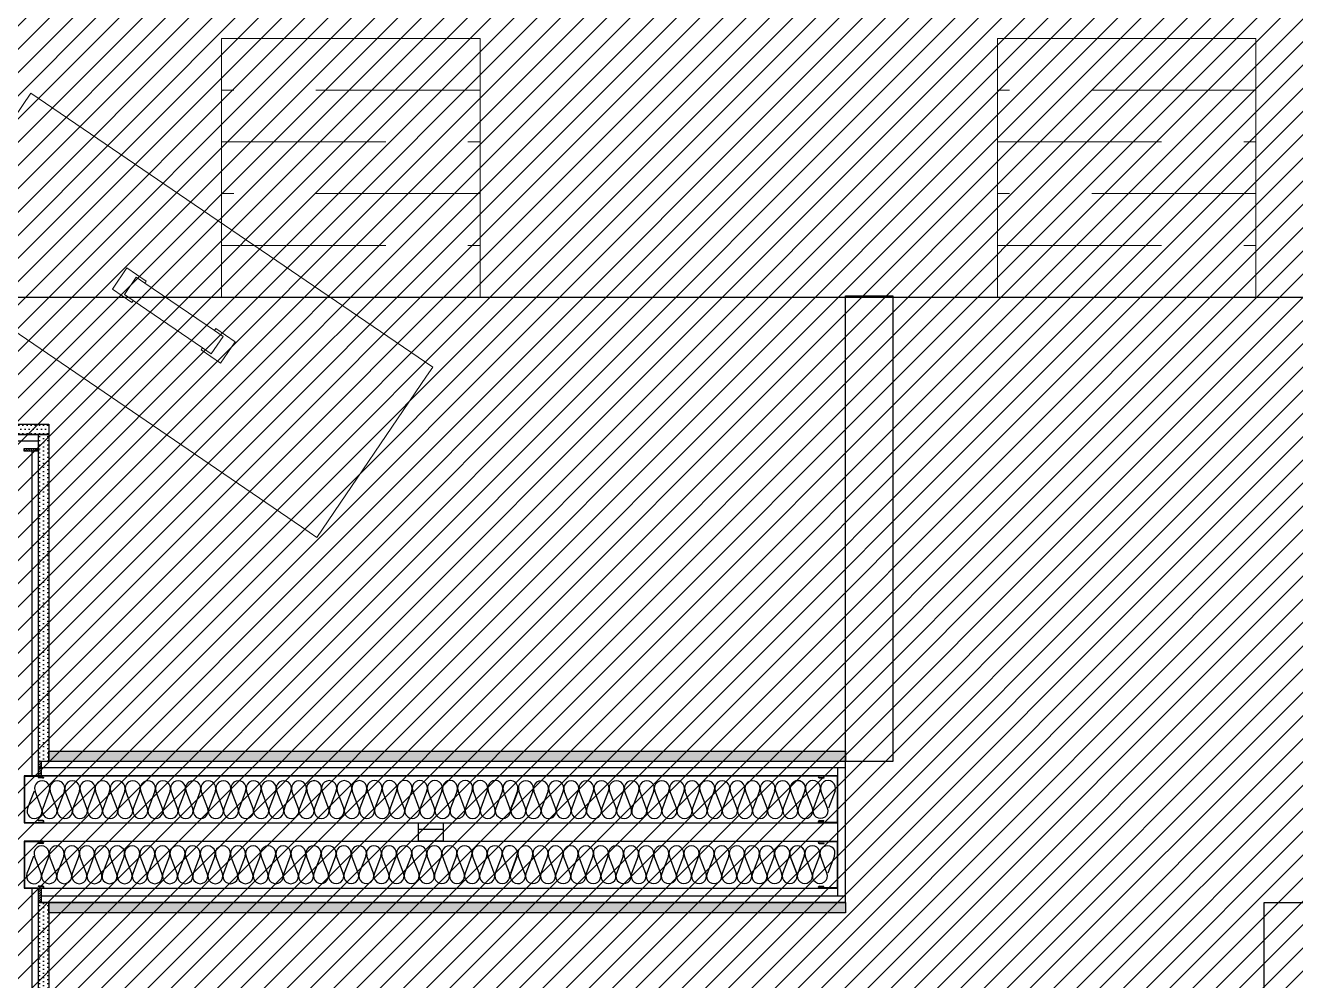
# Model space of a CAD drawing. Header units: millimetres. Extents: x 10 to 76.1, y 10 to 63.5.
# Drawn here: x 51.192 to 53.648, y 12.514 to 14.36 of the extents above; entities that cross this region are included whole.
import ezdxf

# ---------------------------------------------------------------- set-up
doc = ezdxf.new("R2010")
doc.units = ezdxf.units.MM
doc.linetypes.add('LÍNEAS_OCULTAS', pattern=[9.525, 6.35, -3.175])
for name, color, linetype in [('durlok', 3, 'Continuous'), ('equipament', 4, 'Continuous'), ('lana de vidrio', 2, 'Continuous'), ('Luces2d', 9, 'Continuous'), ('PERFILES', 2, 'Continuous'), ('Puertas2d', 3, 'Continuous'), ('Relleno', 9, 'Continuous'), ('relleno2d', 9, 'Continuous')]:
    doc.layers.add(name, color=color, linetype=linetype)

# ---------------------------------------------------------------- blocks, each defined once
blk = doc.blocks.new('LP1-1')
at = {"layer": 'PERFILES'}
for p, q in [((-0.0964, 0.0391), (-0.0964, -0.0431)), ((0.1114, 0.0388), (0.1114, -0.0431)), ((0.0596, -0.0414), (0.0601, -0.0414)), ((0.0596, -0.0431), (0.0601, -0.0431))]:
    blk.add_line(p, q, dxfattribs=at)
at = {"layer": 'PERFILES', "color": 2}
for p, q in [((-0.0949, -0.0414), (-0.0949, 0.0386)), ((-0.0879, 0.0386), (-0.0879, 0.0185)), ((-0.0879, 0.0185), (-0.0865, 0.0185)), ((-0.0865, 0.0383), (-0.0865, 0.0185)), ((0.1015, 0.0396), (0.1015, 0.0184)), ((0.1015, 0.0184), (0.1032, 0.0184)), ((0.1032, 0.0392), (0.1032, 0.0184)), ((0.1096, -0.0414), (0.1096, 0.0392)), ((-0.0964, -0.0431), (-0.063, -0.0431)), ((-0.0949, -0.0414), (-0.063, -0.0414)), ((-0.063, -0.0414), (0.0596, -0.0414)), ((-0.063, -0.0431), (0.0596, -0.0431)), ((0.0601, -0.0414), (0.1096, -0.0414)), ((0.0601, -0.0431), (0.1114, -0.0431))]:
    blk.add_line(p, q, dxfattribs=at)
for centre, radius, start, end in [((-0.0914, 0.0387), 0.00497, 355.458, 174.5769), ((-0.0914, 0.0385), 0.00349, 0.9781, 180.2201), ((0.1065, 0.0392), 0.00497, 355.458, 174.5769), ((0.1064, 0.039), 0.00319, 3.6982, 175.1096)]:
    blk.add_arc(centre, radius, start, end, dxfattribs=at)
blk = doc.blocks.new('Amp')
at = {"lineweight": 0}
for p, q in [((-12.952, 0), (-12.952, 10.959)), ((-12.952, 10.959), (11.956, 10.959)), ((12.952, 10.959), (11.956, 10.959)), ((12.952, 0.577), (12.952, 10.959)), ((-2.242, 6.177), (-3.487, 6.177)), ((-3.487, 6.177), (-3.487, 4.807)), ((-2.242, 6.177), (-2.242, 6.053)), ((2.242, 6.177), (3.487, 6.177)), ((2.242, 6.177), (2.242, 6.053)), ((3.487, 6.177), (3.487, 4.807)), ((-2.802, 6.053), (-2.802, 4.932)), ((-2.242, 6.053), (-2.802, 6.053)), ((-2.242, 6.053), (2.242, 6.053)), ((2.242, 6.053), (2.802, 6.053)), ((2.802, 6.053), (2.802, 4.932)), ((-2.242, 4.807), (-3.487, 4.807)), ((-2.242, 4.932), (-2.802, 4.932)), ((-2.242, 4.807), (-2.242, 4.932)), ((-2.242, 4.932), (2.242, 4.932)), ((2.242, 4.807), (2.242, 4.932)), ((2.242, 4.932), (2.802, 4.932)), ((2.242, 4.807), (3.487, 4.807)), ((12.952, 0), (-12.952, 0)), ((12.952, 0), (12.952, 0.577))]:
    blk.add_line(p, q, dxfattribs=at)
blk = doc.blocks.new('Mic 1')
at = {"lineweight": 0}
for p, q in [((0.026, 12.953), (-0.398, 12.889)), ((-0.398, 12.889), (-0.398, 10.31)), ((0.45, 12.889), (0.026, 12.953)), ((0.45, 12.889), (0.45, 10.31)), ((0.026, 10.374), (-0.398, 10.31)), ((-0.398, 10.31), (-0.398, 10.183)), ((-0.398, 10.183), (-0.3, 10.169)), ((0.026, 10.344), (-0.3, 10.296)), ((-0.3, 10.296), (-0.3, 10.169)), ((-0.3, 10.169), (-0.3, 4.686)), ((0.45, 10.31), (0.026, 10.374)), ((0.352, 10.296), (0.026, 10.344)), ((0.352, 10.296), (0.352, 10.169)), ((0.352, 10.169), (0.45, 10.183)), ((0.352, 10.169), (0.352, 4.789)), ((0.45, 10.183), (0.45, 10.31)), ((0.767, 4.855), (0.352, 4.789)), ((0.352, 4.789), (0.352, 1.499)), ((3.51, 3.457), (0.767, 4.855)), ((-2.274, 4.373), (-4.451, 2.196)), ((-0.3, 4.686), (-2.274, 4.373)), ((-0.3, 4.686), (-0.3, 1.499)), ((4.908, 0.714), (3.51, 3.457)), ((-4.451, 2.196), (-4.933, -0.845)), ((-0.3, 1.499), (-0.398, 1.485)), ((-0.398, 1.485), (-0.398, 0.794)), ((0.026, 1.548), (-0.3, 1.499)), ((0.352, 1.499), (0.026, 1.548)), ((0.45, 1.485), (0.352, 1.499)), ((0.45, 1.485), (0.45, 0.719)), ((-0.446, 0.787), (-0.864, 0.369)), ((-0.398, 0.794), (-0.446, 0.787)), ((-0.398, 0.794), (-0.398, 0.439)), ((0.664, 0.611), (0.45, 0.719)), ((0.45, 0.719), (0.45, 0.302)), ((4.426, -2.327), (4.908, 0.714)), ((-1.068, 0.207), (-1.098, 0.086)), ((-1.098, 0.086), (-0.916, 0.041)), ((-1.068, 0.207), (-1.038, 0.328)), ((-1.068, 0.207), (-0.781, 0.136)), ((-1.038, 0.328), (-0.877, 0.288)), ((-0.916, 0.041), (-0.957, -0.215)), ((-0.916, 0.041), (-0.811, 0.015)), ((-0.864, 0.369), (-0.877, 0.288)), ((-0.877, 0.288), (-0.751, 0.257)), ((-0.801, 0.056), (-0.811, 0.015)), ((-0.781, 0.136), (-0.801, 0.056)), ((-0.601, 0.006), (-0.801, 0.056)), ((-0.781, 0.136), (-0.761, 0.217)), ((-0.579, 0.086), (-0.781, 0.136)), ((-0.761, 0.217), (-0.751, 0.257)), ((-0.761, 0.217), (-0.559, 0.167)), ((-0.601, 0.006), (-0.667, -0.241)), ((-0.579, 0.086), (-0.601, 0.006)), ((-0.491, 0.414), (-0.579, 0.086)), ((-0.579, 0.086), (-0.559, 0.167)), ((-0.398, 0.439), (-0.491, 0.414)), ((-0.398, 0.439), (-0.398, -0.51)), ((0.642, 0.11), (0.45, 0.302)), ((0.45, 0.302), (0.45, -0.549)), ((0.467, -0.545), (0.642, 0.11)), ((0.932, 0.084), (0.664, 0.611)), ((0.84, -0.5), (0.932, 0.084)), ((-0.957, -0.215), (-0.689, -0.742)), ((-0.667, -0.241), (-0.398, -0.51)), ((-0.398, -0.51), (-0.398, -0.89)), ((0.45, -0.889), (0.84, -0.5)), ((0.45, -0.549), (0.467, -0.545)), ((0.45, -0.549), (0.45, -0.889)), ((-4.933, -0.845), (-3.535, -3.588)), ((-0.689, -0.742), (-0.398, -0.89)), ((-0.398, -0.89), (-0.398, -1.094)), ((0.026, -1.031), (-0.398, -1.094)), ((-0.398, -1.094), (-0.398, -1.221)), ((-0.398, -1.221), (-0.3, -1.236)), ((0.026, -1.06), (-0.3, -1.109)), ((-0.3, -1.109), (-0.3, -1.206)), ((-0.3, -1.206), (-0.3, -1.236)), ((-0.3, -1.236), (-0.288, -4.906)), ((0.45, -1.094), (0.026, -1.031)), ((0.352, -1.109), (0.026, -1.06)), ((0.352, -1.236), (0.341, -4.806)), ((0.352, -1.206), (0.352, -1.109)), ((0.352, -1.206), (0.352, -1.236)), ((0.352, -1.236), (0.45, -1.221)), ((0.45, -0.889), (0.45, -1.094)), ((0.45, -1.221), (0.45, -1.094)), ((2.249, -4.504), (4.426, -2.327)), ((-3.535, -3.588), (-0.792, -4.986)), ((0.341, -4.806), (2.249, -4.504)), ((-0.792, -4.986), (-0.288, -4.906)), ((-0.288, -4.906), (-0.245, -17.894)), ((0.341, -4.806), (0.297, -17.906)), ((-0.487, -18.04), (-0.528, -18.697)), ((-0.487, -18.04), (-0.348, -17.91)), ((-0.348, -17.91), (-0.245, -17.894)), ((-0.245, -17.894), (-0.012, -17.856)), ((-0.012, -17.856), (0.297, -17.906)), ((0.297, -17.906), (0.323, -17.91)), ((0.323, -17.91), (0.463, -18.04)), ((0.463, -18.04), (0.503, -18.697)), ((-0.582, -18.736), (-0.699, -20.453)), ((-0.528, -18.697), (-0.582, -18.736)), ((-0.417, -18.616), (-0.528, -18.697)), ((-0.417, -18.616), (-0.494, -20.188)), ((0.392, -18.616), (0.469, -20.188)), ((0.503, -18.697), (0.392, -18.616)), ((0.557, -18.736), (0.503, -18.697)), ((0.557, -18.736), (0.674, -20.453)), ((-0.631, -20.365), (-0.494, -20.188)), ((0.606, -20.365), (0.469, -20.188)), ((-0.641, -20.531), (-0.711, -21.657)), ((-0.699, -20.453), (-0.631, -20.365)), ((-0.641, -20.531), (-0.699, -20.453)), ((-0.631, -20.365), (-0.641, -20.531)), ((0.606, -20.365), (0.617, -20.531)), ((0.674, -20.453), (0.606, -20.365)), ((0.617, -20.531), (0.674, -20.453)), ((0.617, -20.531), (0.686, -21.657)), ((-0.506, -21.465), (-0.711, -21.657)), ((-0.012, -21.386), (-0.506, -21.465)), ((0.482, -21.465), (-0.012, -21.386)), ((0.686, -21.657), (0.482, -21.465)), ((-0.949, -22.231), (-1.009, -23.006)), ((-0.711, -21.657), (-0.949, -22.231)), ((-0.675, -21.974), (-0.949, -22.231)), ((-0.012, -21.868), (-0.675, -21.974)), ((0.65, -21.974), (-0.012, -21.868)), ((0.925, -22.231), (0.65, -21.974)), ((0.686, -21.657), (0.925, -22.231)), ((0.925, -22.231), (0.984, -23.006)), ((-0.717, -22.733), (-1.009, -23.006)), ((-1.009, -23.121), (-0.717, -22.848)), ((-1.009, -23.121), (-1.009, -23.006)), ((-0.012, -22.62), (-0.717, -22.733)), ((-0.012, -22.735), (-0.717, -22.848)), ((0.692, -22.733), (-0.012, -22.62)), ((0.692, -22.848), (-0.012, -22.735)), ((0.984, -23.006), (0.692, -22.733)), ((0.984, -23.121), (0.692, -22.848)), ((0.984, -23.121), (0.984, -23.006)), ((-1.009, -23.121), (-0.946, -23.896)), ((0.984, -23.121), (0.922, -23.896)), ((-0.946, -23.896), (-0.806, -24.151)), ((-0.806, -24.151), (-0.574, -24.369)), ((0.549, -24.369), (0.781, -24.151)), ((0.922, -23.896), (0.781, -24.151)), ((-0.574, -24.369), (-0.012, -24.459)), ((-0.012, -24.459), (0.549, -24.369))]:
    blk.add_line(p, q, dxfattribs=at)

msp = doc.modelspace()

# ---------------------------------------------------------------- hatches: boundary and pattern name
at = {"extrusion": (-7.4988e-33, -1.22465e-16, -1)}
h = msp.add_hatch(dxfattribs=at)
h.set_pattern_fill('ANSI31', color=256, scale=0.001)
h.set_pattern_definition([(45, (-75.1190595, 24.041364), (-0.00224506403, 0.00224506403), [])])
h.paths.add_polyline_path([(-51.2177, 13.5421), (-51.2177, 13.5371), (-51.1901, 13.5371), (-51.1901, 13.5421)])
at = {"extrusion": (-1.22465e-16, 0, -1)}
h = msp.add_hatch(dxfattribs=at)
h.set_pattern_fill('ANSI31', color=256, scale=0.001, angle=90)
h.set_pattern_definition([(135, (-61.7218455, -10.9914092), (-0.00224506403, -0.00224506403), [])])
h.paths.add_polyline_path([(-51.2226, 12.91), (-51.2176, 12.91), (-51.2176, 12.9375), (-51.2226, 12.9375)])
h = msp.add_hatch(dxfattribs=at)
h.set_pattern_fill('ANSI31', color=256, scale=0.001, angle=90)
h.set_pattern_definition([(135, (-61.7218455, -11.2364085), (-0.00224506403, -0.00224506403), [])])
h.paths.add_polyline_path([(-51.2226, 12.665), (-51.2176, 12.665), (-51.2176, 12.6925), (-51.2226, 12.6925)])
at = {"layer": 'Relleno'}
h = msp.add_hatch(dxfattribs=at)
h.set_pattern_fill('DOTS', color=256, scale=0.005)
h.set_pattern_definition([(360, (40.317142, 24.088777), (0.00396875, 0.0079375), [0, -0.0079375])])
h.paths.add_polyline_path([(50.4721, 13.5695), (50.4721, 13.5895), (51.2376, 13.5895), (51.2376, 13.5695)])
h = msp.add_hatch(dxfattribs=at)
h.set_pattern_fill('DOTS', color=256, scale=0.005, angle=90)
h.set_pattern_definition([(90, (40.718345, 2.7825), (-0.0079375, 0.00396875), [0, -0.0079375])])
h.paths.add_polyline_path([(51.2376, 12.9375), (51.2176, 12.9375), (51.2176, 13.5695), (51.2376, 13.5695)])
h = msp.add_hatch(dxfattribs=at)
h.set_pattern_fill('DOTS', color=256, scale=0.005)
h.set_pattern_definition([(360, (41.082586, 23.456741), (0.00396875, 0.0079375), [0, -0.0079375])])
h.paths.add_polyline_path([(51.2376, 12.9375), (51.2376, 12.9575), (52.7781, 12.9575), (52.7781, 12.9375)])
h = msp.add_hatch(dxfattribs=at)
h.set_pattern_fill('DOTS', color=256, scale=0.005, angle=90)
h.set_pattern_definition([(90, (40.718345, 2.233217), (-0.0079375, 0.00396875), [0, -0.0079375])])
h.paths.add_polyline_path([(51.2376, 12.3882), (51.2176, 12.3882), (51.2176, 12.665), (51.2376, 12.665)])
h = msp.add_hatch(dxfattribs=at)
h.set_pattern_fill('DOTS', color=256, scale=0.005)
h.set_pattern_definition([(360, (41.082586, 23.164241), (0.00396875, 0.0079375), [0, -0.0079375])])
h.paths.add_polyline_path([(51.2376, 12.645), (51.2376, 12.665), (52.7781, 12.665), (52.7781, 12.645)])
at = {"layer": 'relleno2d'}
h = msp.add_hatch(dxfattribs=at)
h.set_pattern_fill('ANSI31', color=256, scale=0.01)
h.paths.add_polyline_path([(59.6881, 11.705), (59.4831, 11.705), (59.4831, 17.785), (59.6881, 17.785)])
edge = h.paths.add_edge_path(flags=17)
edge.add_line((59.6881, 18.975), (59.4831, 18.975))
edge.add_line((59.4831, 18.975), (59.4831, 19.035))
edge.add_line((59.4831, 19.035), (58.9931, 19.035))
edge.add_line((58.9931, 19.035), (58.9931, 19.475))
edge.add_line((58.9931, 19.475), (50.9148, 19.475))
edge.add_arc((50.6231, 19.545), 0.3, 193.4934, 346.5066, ccw=False)
edge.add_line((50.3314, 19.475), (50.1581, 19.475))
edge.add_line((50.1581, 19.475), (50.0231, 19.475))
edge.add_line((50.0231, 19.475), (49.9531, 19.475))
edge.add_line((49.9531, 19.475), (49.9531, 19.68))
edge.add_line((49.9531, 19.68), (59.6881, 19.68))
edge.add_line((59.6881, 19.68), (59.6881, 18.975))
edge = h.paths.add_edge_path(flags=17)
edge.add_line((59.6881, 18.975), (59.4831, 18.975))
edge.add_line((59.4831, 18.975), (59.4831, 19.035))
edge.add_line((58.9931, 19.035), (59.4831, 19.035))
edge.add_line((58.9931, 19.475), (58.9931, 19.035))
edge.add_line((50.9148, 19.475), (58.9931, 19.475))
edge.add_arc((50.6231, 19.545), 0.3, 193.4934, 346.5066)
edge.add_line((50.3314, 19.475), (50.1581, 19.475))
edge.add_line((50.1581, 19.475), (50.0231, 19.475))
edge.add_line((49.9531, 19.475), (50.0231, 19.475))
edge.add_line((49.9531, 19.68), (49.9531, 19.475))
edge.add_line((59.6881, 19.68), (49.9531, 19.68))
edge.add_line((59.6881, 19.68), (59.6881, 18.975))
edge = h.paths.add_edge_path()
edge.add_line((49.9531, 10), (59.6881, 10))
edge.add_line((50.1581, 10.205), (50.9148, 10.205))
edge.add_line((59.4831, 10.205), (50.9148, 10.205))
edge.add_line((59.4831, 10.205), (59.4831, 10.805))
edge.add_line((59.6881, 10), (59.6881, 10.805))
edge.add_line((59.4831, 10.805), (59.6881, 10.805))
edge.add_line((50.1581, 19.475), (50.1881, 19.475))

# ---------------------------------------------------------------- linework, layer by layer
msp.add_line((51.2176, 12.91), (51.2176, 12.9375))
at = {"color": 3}
for p, q in [((51.9526, 12.8065), (51.9526, 12.8184)), ((51.9526, 12.7833), (51.9526, 12.8065)), ((51.9526, 12.8065), (52.0006, 12.8065)), ((52.0006, 12.7833), (52.0006, 12.8184)), ((52.0006, 12.7833), (51.9526, 12.7833))]:
    msp.add_line(p, q, dxfattribs=at)
at = {"color": 1}
for points in [[(50.4721, 13.5695), (50.4721, 13.5895), (51.2376, 13.5895), (51.2376, 13.5695)], [(51.2376, 12.9375), (51.2176, 12.9375), (51.2176, 13.5695), (51.2376, 13.5695)], [(51.2376, 12.9375), (51.2376, 12.9575), (52.7781, 12.9575), (52.7781, 12.9375)], [(51.2376, 12.3882), (51.2176, 12.3882), (51.2176, 12.665), (51.2376, 12.665)], [(51.2376, 12.645), (51.2376, 12.665), (52.7781, 12.665), (52.7781, 12.645)]]:
    msp.add_lwpolyline(points, close=True, dxfattribs=at)
at = {"extrusion": (-7.4988e-33, -1.22465e-16, -1)}
msp.add_lwpolyline([(-51.2177, 13.5421), (-51.2177, 13.5371), (-51.1901, 13.5371), (-51.1901, 13.5421)], close=True, dxfattribs=at)
at = {"extrusion": (-1.22465e-16, 0, -1)}
for points in [[(-51.2226, 12.91), (-51.2176, 12.91), (-51.2176, 12.9375), (-51.2226, 12.9375)], [(-51.2226, 12.665), (-51.2176, 12.665), (-51.2176, 12.6925), (-51.2226, 12.6925)]]:
    msp.add_lwpolyline(points, close=True, dxfattribs=at)
at = {"layer": 'durlok', "linetype": 'Continuous'}
for p, q in [((50.4523, 13.5695), (51.2176, 13.5695)), ((50.4571, 13.5571), (51.2176, 13.557)), ((51.2176, 12.9375), (51.2176, 13.5695)), ((51.2051, 12.91), (51.2051, 13.5371)), ((52.7781, 12.9375), (51.2176, 12.9375)), ((52.7781, 12.925), (51.2176, 12.925)), ((52.7631, 12.6775), (52.7631, 12.925)), ((52.7781, 12.665), (52.7781, 12.9375)), ((51.1901, 12.8191), (52.7631, 12.8191)), ((51.1901, 12.7833), (52.7631, 12.7833)), ((51.2051, 12.4157), (51.2051, 12.6925)), ((51.2176, 12.3882), (51.2176, 12.6925)), ((52.7781, 12.6775), (51.2226, 12.6775)), ((52.7781, 12.665), (51.2176, 12.665))]:
    msp.add_line(p, q, dxfattribs=at)
at = {"layer": 'durlok', "linetype": 'Continuous', "extrusion": (1, -1.83697e-16, 0)}
for p, q in [((52.7631, 12.91), (51.1901, 12.91)), ((51.1901, 12.91), (52.7631, 12.91)), ((51.1901, 12.6925), (52.7631, 12.6925))]:
    msp.add_line(p, q, dxfattribs=at)
at = {"layer": 'equipament'}
msp.add_lwpolyline([(50.8255, 13.835), (57.2575, 13.835), (57.2575, 18.6898), (50.8255, 18.6898)], close=True, dxfattribs=at)
at = {"layer": 'lana de vidrio', "color": 2}
for p, q in [((51.2091, 12.8804), (51.2005, 12.8578)), ((51.2237, 12.847), (51.211, 12.8804)), ((51.2383, 12.8804), (51.2257, 12.847)), ((51.253, 12.847), (51.2402, 12.8804)), ((51.2676, 12.8804), (51.2549, 12.847)), ((51.2822, 12.847), (51.2695, 12.8804)), ((51.2968, 12.8804), (51.2841, 12.847)), ((51.3114, 12.847), (51.2987, 12.8804)), ((51.326, 12.8804), (51.3133, 12.847)), ((51.3406, 12.847), (51.3279, 12.8804)), ((51.3552, 12.8804), (51.3425, 12.847)), ((51.3698, 12.847), (51.3571, 12.8804)), ((51.3844, 12.8804), (51.3717, 12.847)), ((51.399, 12.847), (51.3863, 12.8804)), ((51.4136, 12.8804), (51.4009, 12.847)), ((51.4282, 12.847), (51.4155, 12.8804)), ((51.4428, 12.8805), (51.4301, 12.847)), ((51.4574, 12.847), (51.4447, 12.8805)), ((51.472, 12.8805), (51.4593, 12.847)), ((51.4866, 12.847), (51.4739, 12.8805)), ((51.5012, 12.8805), (51.4885, 12.847)), ((51.5158, 12.847), (51.5031, 12.8805)), ((51.5304, 12.8805), (51.5177, 12.847)), ((51.545, 12.847), (51.5323, 12.8805)), ((51.5596, 12.8805), (51.5469, 12.847)), ((51.5742, 12.847), (51.5615, 12.8805)), ((51.5888, 12.8805), (51.5761, 12.847)), ((51.6034, 12.847), (51.5907, 12.8805)), ((51.618, 12.8805), (51.6053, 12.847)), ((51.6326, 12.847), (51.6199, 12.8805)), ((51.6472, 12.8805), (51.6345, 12.847)), ((51.6618, 12.847), (51.6491, 12.8805)), ((51.6764, 12.8805), (51.6637, 12.847)), ((51.691, 12.847), (51.6783, 12.8805)), ((51.7056, 12.8805), (51.6929, 12.847)), ((51.7202, 12.847), (51.7075, 12.8805)), ((51.7348, 12.8805), (51.7221, 12.847)), ((51.7494, 12.8473), (51.7367, 12.8808)), ((51.7494, 12.8471), (51.7367, 12.8805)), ((51.764, 12.8808), (51.7513, 12.8473)), ((51.764, 12.8805), (51.7513, 12.8471)), ((51.7786, 12.8473), (51.7659, 12.8808)), ((51.7932, 12.8808), (51.7805, 12.8473)), ((51.8078, 12.8473), (51.7951, 12.8808)), ((51.8224, 12.8808), (51.8097, 12.8473)), ((51.837, 12.8473), (51.8243, 12.8808)), ((51.8516, 12.8808), (51.8389, 12.8473)), ((51.8662, 12.8473), (51.8535, 12.8808)), ((51.8808, 12.8808), (51.8681, 12.8473)), ((51.8954, 12.8473), (51.8827, 12.8808)), ((51.91, 12.8808), (51.8973, 12.8473)), ((51.9246, 12.8473), (51.9119, 12.8808)), ((51.9392, 12.8808), (51.9265, 12.8473)), ((51.9538, 12.8473), (51.9411, 12.8808)), ((51.9684, 12.8808), (51.9557, 12.8473)), ((51.983, 12.8473), (51.9703, 12.8808)), ((51.9976, 12.8808), (51.9849, 12.8473)), ((52.0122, 12.8473), (51.9995, 12.8808)), ((52.0268, 12.8808), (52.0141, 12.8473)), ((52.0414, 12.8474), (52.0287, 12.8808)), ((52.056, 12.8808), (52.0434, 12.8474)), ((52.0707, 12.8474), (52.0579, 12.8808)), ((52.0853, 12.8808), (52.0726, 12.8474)), ((52.0999, 12.8474), (52.0872, 12.8808)), ((52.1145, 12.8808), (52.1018, 12.8474)), ((52.1291, 12.8474), (52.1164, 12.8808)), ((52.1437, 12.8808), (52.1351, 12.8581)), ((52.1444, 12.8805), (52.1358, 12.8579)), ((52.159, 12.8471), (52.1463, 12.8805)), ((52.1736, 12.8805), (52.1609, 12.8471)), ((52.1882, 12.8471), (52.1755, 12.8805)), ((52.2028, 12.8805), (52.1901, 12.8471)), ((52.2174, 12.8471), (52.2047, 12.8805)), ((52.232, 12.8805), (52.2193, 12.8471)), ((52.2466, 12.8471), (52.2339, 12.8805)), ((52.2612, 12.8806), (52.2485, 12.8471)), ((52.2758, 12.8471), (52.2631, 12.8806)), ((52.2904, 12.8806), (52.2777, 12.8471)), ((52.305, 12.8471), (52.2923, 12.8806)), ((52.3196, 12.8806), (52.3069, 12.8471)), ((52.3342, 12.8471), (52.3215, 12.8806)), ((52.3488, 12.8806), (52.3361, 12.8471)), ((52.3634, 12.8471), (52.3507, 12.8806)), ((52.378, 12.8806), (52.3653, 12.8471)), ((52.3926, 12.8471), (52.3799, 12.8806)), ((52.4072, 12.8806), (52.3945, 12.8471)), ((52.4218, 12.8471), (52.4091, 12.8806)), ((52.4364, 12.8806), (52.4237, 12.8471)), ((52.451, 12.8471), (52.4383, 12.8806)), ((52.4656, 12.8806), (52.4529, 12.8471)), ((52.4802, 12.8471), (52.4675, 12.8806)), ((52.4948, 12.8806), (52.4821, 12.8471)), ((52.5094, 12.8471), (52.4967, 12.8806)), ((52.524, 12.8806), (52.5113, 12.8471)), ((52.5386, 12.8472), (52.5259, 12.8806)), ((52.5532, 12.8806), (52.5406, 12.8472)), ((52.5679, 12.8472), (52.5551, 12.8806)), ((52.5825, 12.8806), (52.5698, 12.8472)), ((52.5971, 12.8472), (52.5844, 12.8806)), ((52.6117, 12.8806), (52.599, 12.8472)), ((52.6263, 12.8472), (52.6136, 12.8806)), ((52.6409, 12.8806), (52.6282, 12.8472)), ((52.6555, 12.8472), (52.6428, 12.8806)), ((52.6701, 12.8806), (52.6574, 12.8472)), ((52.6847, 12.8474), (52.672, 12.8809)), ((52.6847, 12.8472), (52.672, 12.8806)), ((52.6993, 12.8809), (52.6866, 12.8474)), ((52.6993, 12.8806), (52.6866, 12.8472)), ((52.7139, 12.8474), (52.7012, 12.8809)), ((52.7285, 12.8809), (52.7158, 12.8474)), ((52.7431, 12.8474), (52.7304, 12.8809)), ((52.7577, 12.8809), (52.745, 12.8474)), ((51.2005, 12.8578), (51.1965, 12.847)), ((52.1351, 12.8581), (52.131, 12.8474)), ((52.1358, 12.8579), (52.1317, 12.8471)), ((51.2081, 12.7546), (51.1995, 12.7319)), ((51.2227, 12.7212), (51.21, 12.7546)), ((51.2373, 12.7546), (51.2246, 12.7212)), ((51.2519, 12.7212), (51.2392, 12.7546)), ((51.2665, 12.7546), (51.2538, 12.7212)), ((51.2811, 12.7212), (51.2684, 12.7546)), ((51.2957, 12.7546), (51.283, 12.7212)), ((51.3103, 12.7212), (51.2976, 12.7546)), ((51.3249, 12.7546), (51.3122, 12.7212)), ((51.3395, 12.7212), (51.3268, 12.7546)), ((51.3541, 12.7546), (51.3414, 12.7212)), ((51.3687, 12.7212), (51.356, 12.7546)), ((51.3833, 12.7546), (51.3706, 12.7212)), ((51.3979, 12.7212), (51.3852, 12.7546)), ((51.4125, 12.7546), (51.3998, 12.7212)), ((51.4271, 12.7212), (51.4144, 12.7546)), ((51.4417, 12.7546), (51.429, 12.7212)), ((51.4563, 12.7212), (51.4436, 12.7546)), ((51.4709, 12.7546), (51.4582, 12.7212)), ((51.4855, 12.7212), (51.4728, 12.7546)), ((51.5001, 12.7546), (51.4874, 12.7212)), ((51.5147, 12.7212), (51.502, 12.7546)), ((51.5293, 12.7546), (51.5166, 12.7212)), ((51.5439, 12.7212), (51.5312, 12.7546)), ((51.5585, 12.7546), (51.5458, 12.7212)), ((51.5731, 12.7212), (51.5604, 12.7546)), ((51.5877, 12.7546), (51.575, 12.7212)), ((51.6023, 12.7212), (51.5896, 12.7546)), ((51.6169, 12.7546), (51.6042, 12.7212)), ((51.6315, 12.7212), (51.6188, 12.7546)), ((51.6461, 12.7546), (51.6334, 12.7212)), ((51.6607, 12.7212), (51.648, 12.7546)), ((51.6753, 12.7547), (51.6626, 12.7212)), ((51.6899, 12.7212), (51.6772, 12.7547)), ((51.7045, 12.7547), (51.6918, 12.7212)), ((51.7191, 12.7212), (51.7064, 12.7547)), ((51.7337, 12.7547), (51.721, 12.7212)), ((51.7483, 12.7215), (51.7356, 12.7549)), ((51.7483, 12.7212), (51.7356, 12.7547)), ((51.7629, 12.7549), (51.7502, 12.7215)), ((51.7629, 12.7547), (51.7502, 12.7212)), ((51.7775, 12.7215), (51.7648, 12.7549)), ((51.7921, 12.7549), (51.7794, 12.7215)), ((51.8067, 12.7215), (51.794, 12.7549)), ((51.8213, 12.7549), (51.8086, 12.7215)), ((51.8359, 12.7215), (51.8232, 12.7549)), ((51.8505, 12.7549), (51.8378, 12.7215)), ((51.8651, 12.7215), (51.8524, 12.7549)), ((51.8797, 12.7549), (51.867, 12.7215)), ((51.8943, 12.7215), (51.8816, 12.7549)), ((51.9089, 12.7549), (51.8962, 12.7215)), ((51.9236, 12.7215), (51.9108, 12.7549)), ((51.9381, 12.7549), (51.9255, 12.7215)), ((51.9528, 12.7215), (51.9401, 12.7549)), ((51.9674, 12.7549), (51.9547, 12.7215)), ((51.982, 12.7215), (51.9693, 12.7549)), ((51.9966, 12.755), (51.9839, 12.7215)), ((52.0112, 12.7215), (51.9985, 12.755)), ((52.0258, 12.755), (52.0131, 12.7215)), ((52.0404, 12.7215), (52.0277, 12.755)), ((52.055, 12.755), (52.0423, 12.7215)), ((52.0696, 12.7215), (52.0569, 12.755)), ((52.0842, 12.755), (52.0715, 12.7215)), ((52.0988, 12.7215), (52.0861, 12.755)), ((52.1134, 12.755), (52.1007, 12.7215)), ((52.128, 12.7215), (52.1153, 12.755)), ((52.1426, 12.755), (52.134, 12.7323)), ((52.1433, 12.7547), (52.1347, 12.7321)), ((52.1579, 12.7213), (52.1452, 12.7547)), ((52.1725, 12.7547), (52.1598, 12.7213)), ((52.1871, 12.7213), (52.1744, 12.7547)), ((52.2017, 12.7547), (52.189, 12.7213)), ((52.2163, 12.7213), (52.2036, 12.7547)), ((52.2309, 12.7547), (52.2182, 12.7213)), ((52.2455, 12.7213), (52.2328, 12.7547)), ((52.2601, 12.7547), (52.2474, 12.7213)), ((52.2747, 12.7213), (52.262, 12.7547)), ((52.2893, 12.7547), (52.2766, 12.7213)), ((52.3039, 12.7213), (52.2912, 12.7547)), ((52.3185, 12.7547), (52.3058, 12.7213)), ((52.3331, 12.7213), (52.3204, 12.7547)), ((52.3477, 12.7547), (52.335, 12.7213)), ((52.3623, 12.7213), (52.3496, 12.7547)), ((52.3769, 12.7547), (52.3642, 12.7213)), ((52.3915, 12.7213), (52.3788, 12.7547)), ((52.4061, 12.7547), (52.3934, 12.7213)), ((52.4207, 12.7213), (52.408, 12.7547)), ((52.4353, 12.7547), (52.4227, 12.7213)), ((52.45, 12.7213), (52.4373, 12.7547)), ((52.4646, 12.7547), (52.4519, 12.7213)), ((52.4792, 12.7213), (52.4665, 12.7547)), ((52.4938, 12.7548), (52.4811, 12.7213)), ((52.5084, 12.7213), (52.4957, 12.7548)), ((52.523, 12.7548), (52.5103, 12.7213)), ((52.5376, 12.7213), (52.5249, 12.7548)), ((52.5522, 12.7548), (52.5395, 12.7213)), ((52.5668, 12.7213), (52.5541, 12.7548)), ((52.5814, 12.7548), (52.5687, 12.7213)), ((52.596, 12.7213), (52.5833, 12.7548)), ((52.6106, 12.7548), (52.5979, 12.7213)), ((52.6252, 12.7213), (52.6125, 12.7548)), ((52.6398, 12.7548), (52.6271, 12.7213)), ((52.6544, 12.7213), (52.6417, 12.7548)), ((52.669, 12.7548), (52.6563, 12.7213)), ((52.6836, 12.7216), (52.6709, 12.755)), ((52.6836, 12.7213), (52.6709, 12.7548)), ((52.6982, 12.755), (52.6855, 12.7216)), ((52.6982, 12.7548), (52.6855, 12.7213)), ((52.7128, 12.7216), (52.7001, 12.755)), ((52.7274, 12.755), (52.7147, 12.7216)), ((52.742, 12.7216), (52.7293, 12.755)), ((52.7566, 12.755), (52.7439, 12.7216)), ((51.1995, 12.7319), (51.1954, 12.7212)), ((52.134, 12.7323), (52.1299, 12.7215)), ((52.1347, 12.7321), (52.1306, 12.7213))]:
    msp.add_line(p, q, dxfattribs=at)
for centre, start, end in [((51.2247, 12.8856), 339.2106, 200.8037), ((51.2539, 12.8856), 339.2106, 200.8037), ((51.2831, 12.8856), 339.2106, 200.8037), ((51.3123, 12.8856), 339.2106, 200.8037), ((51.3415, 12.8856), 339.2106, 200.8037), ((51.3707, 12.8856), 339.2106, 200.8037), ((51.3999, 12.8856), 339.2106, 200.8037), ((51.4291, 12.8856), 339.2106, 200.8037), ((51.4583, 12.8856), 339.2106, 200.8037), ((51.4875, 12.8856), 339.2106, 200.8037), ((51.5167, 12.8856), 339.2106, 200.8037), ((51.5459, 12.8856), 339.2106, 200.8037), ((51.5751, 12.8857), 339.2106, 200.8037), ((51.6043, 12.8857), 339.2106, 200.8037), ((51.6335, 12.8857), 339.2106, 200.8037), ((51.6628, 12.8857), 339.2106, 200.8037), ((51.692, 12.8857), 339.2106, 200.8037), ((51.7212, 12.8857), 339.2106, 200.8037), ((51.7504, 12.8859), 339.2106, 200.8037), ((51.7504, 12.8857), 339.2106, 200.8037), ((51.7796, 12.8859), 339.2106, 200.8037), ((51.8088, 12.8859), 339.2106, 200.8037), ((51.838, 12.8859), 339.2106, 200.8037), ((51.8672, 12.886), 339.2106, 200.8037), ((51.8964, 12.886), 339.2106, 200.8037), ((51.9256, 12.886), 339.2106, 200.8037), ((51.9548, 12.886), 339.2106, 200.8037), ((51.984, 12.886), 339.2106, 200.8037), ((52.0132, 12.886), 339.2106, 200.8037), ((52.0424, 12.886), 339.2106, 200.8037), ((52.0716, 12.886), 339.2106, 200.8037), ((52.1008, 12.886), 339.2106, 200.8037), ((52.13, 12.886), 69.793, 200.8037), ((52.13, 12.886), 339.2106, 69.7733), ((52.1599, 12.8857), 339.2106, 200.8037), ((52.1892, 12.8857), 339.2106, 200.8037), ((52.2184, 12.8857), 339.2106, 200.8037), ((52.2476, 12.8857), 339.2106, 200.8037), ((52.2768, 12.8857), 339.2106, 200.8037), ((52.306, 12.8857), 339.2106, 200.8037), ((52.3352, 12.8857), 339.2106, 200.8037), ((52.3644, 12.8858), 339.2106, 200.8037), ((52.3936, 12.8858), 339.2106, 200.8037), ((52.4228, 12.8858), 339.2106, 200.8037), ((52.452, 12.8858), 339.2106, 200.8037), ((52.4812, 12.8858), 339.2106, 200.8037), ((52.5104, 12.8858), 339.2106, 200.8037), ((52.5396, 12.8858), 339.2106, 200.8037), ((52.5688, 12.8858), 339.2106, 200.8037), ((52.598, 12.8858), 339.2106, 200.8037), ((52.6272, 12.8858), 339.2106, 200.8037), ((52.6564, 12.8858), 339.2106, 200.8037), ((52.6856, 12.8861), 339.2106, 200.8037), ((52.6856, 12.8858), 339.2106, 200.8037), ((52.7148, 12.8861), 339.2106, 200.8037), ((52.744, 12.8861), 339.2106, 200.8037), ((51.2101, 12.8418), 159.2106, 229.1277), ((51.2101, 12.8418), 229.1521, 20.8037), ((51.2393, 12.8418), 159.2106, 20.8037), ((51.2685, 12.8418), 159.2106, 20.8037), ((51.2977, 12.8418), 159.2106, 20.8037), ((51.3269, 12.8418), 159.2106, 20.8037), ((51.3561, 12.8418), 159.2106, 20.8037), ((51.3853, 12.8418), 159.2106, 20.8037), ((51.4145, 12.8418), 159.2106, 20.8037), ((51.4437, 12.8418), 159.2106, 20.8037), ((51.4729, 12.8418), 159.2106, 20.8037), ((51.5021, 12.8418), 159.2106, 20.8037), ((51.5313, 12.8418), 159.2106, 20.8037), ((51.5605, 12.8418), 159.2106, 20.8037), ((51.5897, 12.8418), 159.2106, 20.8037), ((51.619, 12.8419), 159.2106, 20.8037), ((51.6482, 12.8419), 159.2106, 20.8037), ((51.6774, 12.8419), 159.2106, 20.8037), ((51.7066, 12.8419), 159.2106, 20.8037), ((51.7358, 12.8419), 159.2106, 20.8037), ((51.765, 12.8421), 159.2106, 20.8037), ((51.7942, 12.8421), 159.2106, 20.8037), ((51.8234, 12.8421), 159.2106, 20.8037), ((51.8526, 12.8421), 159.2106, 20.8037), ((51.8818, 12.8421), 159.2106, 20.8037), ((51.911, 12.8422), 159.2106, 20.8037), ((51.9402, 12.8422), 159.2106, 20.8037), ((51.9694, 12.8422), 159.2106, 20.8037), ((51.9986, 12.8422), 159.2106, 20.8037), ((52.0278, 12.8422), 159.2106, 20.8037), ((52.057, 12.8422), 159.2106, 20.8037), ((52.0862, 12.8422), 159.2106, 20.8037), ((52.1154, 12.8422), 159.2106, 20.8037), ((52.1454, 12.8419), 159.2106, 229.1277), ((52.1454, 12.8419), 229.1521, 20.8037), ((52.1746, 12.8419), 159.2106, 20.8037), ((52.2038, 12.8419), 159.2106, 20.8037), ((52.233, 12.8419), 159.2106, 20.8037), ((52.2622, 12.8419), 159.2106, 20.8037), ((52.2914, 12.8419), 159.2106, 20.8037), ((52.3206, 12.8419), 159.2106, 20.8037), ((52.3498, 12.8419), 159.2106, 20.8037), ((52.379, 12.8419), 159.2106, 20.8037), ((52.4082, 12.842), 159.2106, 20.8037), ((52.4374, 12.842), 159.2106, 20.8037), ((52.4666, 12.842), 159.2106, 20.8037), ((52.4958, 12.842), 159.2106, 20.8037), ((52.525, 12.842), 159.2106, 20.8037), ((52.5542, 12.842), 159.2106, 20.8037), ((52.5834, 12.842), 159.2106, 20.8037), ((52.6126, 12.842), 159.2106, 20.8037), ((52.6418, 12.842), 159.2106, 20.8037), ((52.671, 12.842), 159.2106, 20.8037), ((52.7002, 12.8422), 159.2106, 20.8037), ((52.7294, 12.8423), 159.2106, 20.8037), ((51.2236, 12.7598), 339.2106, 200.8037), ((51.2528, 12.7598), 339.2106, 200.8037), ((51.282, 12.7598), 339.2106, 200.8037), ((51.3112, 12.7598), 339.2106, 200.8037), ((51.3404, 12.7598), 339.2106, 200.8037), ((51.3696, 12.7598), 339.2106, 200.8037), ((51.3988, 12.7598), 339.2106, 200.8037), ((51.428, 12.7598), 339.2106, 200.8037), ((51.4572, 12.7598), 339.2106, 200.8037), ((51.4864, 12.7598), 339.2106, 200.8037), ((51.5156, 12.7598), 339.2106, 200.8037), ((51.5449, 12.7598), 339.2106, 200.8037), ((51.5741, 12.7598), 339.2106, 200.8037), ((51.6033, 12.7598), 339.2106, 200.8037), ((51.6325, 12.7598), 339.2106, 200.8037), ((51.6617, 12.7598), 339.2106, 200.8037), ((51.6909, 12.7598), 339.2106, 200.8037), ((51.7201, 12.7598), 339.2106, 200.8037), ((51.7493, 12.7601), 339.2106, 200.8037), ((51.7493, 12.7598), 339.2106, 200.8037), ((51.7785, 12.7601), 339.2106, 200.8037), ((51.8077, 12.7601), 339.2106, 200.8037), ((51.8369, 12.7601), 339.2106, 200.8037), ((51.8661, 12.7601), 339.2106, 200.8037), ((51.8953, 12.7601), 339.2106, 200.8037), ((51.9245, 12.7601), 339.2106, 200.8037), ((51.9537, 12.7601), 339.2106, 200.8037), ((51.9829, 12.7601), 339.2106, 200.8037), ((52.0121, 12.7601), 339.2106, 200.8037), ((52.0413, 12.7601), 339.2106, 200.8037), ((52.0705, 12.7601), 339.2106, 200.8037), ((52.0997, 12.7602), 339.2106, 200.8037), ((52.1289, 12.7602), 69.793, 200.8037), ((52.1289, 12.7601), 339.2106, 69.7733), ((52.1589, 12.7599), 339.2106, 200.8037), ((52.1881, 12.7599), 339.2106, 200.8037), ((52.2173, 12.7599), 339.2106, 200.8037), ((52.2465, 12.7599), 339.2106, 200.8037), ((52.2757, 12.7599), 339.2106, 200.8037), ((52.3049, 12.7599), 339.2106, 200.8037), ((52.3341, 12.7599), 339.2106, 200.8037), ((52.3633, 12.7599), 339.2106, 200.8037), ((52.3925, 12.7599), 339.2106, 200.8037), ((52.4217, 12.7599), 339.2106, 200.8037), ((52.4509, 12.7599), 339.2106, 200.8037), ((52.4801, 12.7599), 339.2106, 200.8037), ((52.5093, 12.7599), 339.2106, 200.8037), ((52.5385, 12.7599), 339.2106, 200.8037), ((52.5677, 12.7599), 339.2106, 200.8037), ((52.5969, 12.7599), 339.2106, 200.8037), ((52.6261, 12.76), 339.2106, 200.8037), ((52.6553, 12.76), 339.2106, 200.8037), ((52.6845, 12.7602), 339.2106, 200.8037), ((52.6845, 12.76), 339.2106, 200.8037), ((52.7137, 12.7602), 339.2106, 200.8037), ((52.7429, 12.7602), 339.2106, 200.8037), ((51.209, 12.716), 159.2106, 229.1277), ((51.209, 12.716), 229.1521, 20.8037), ((51.2382, 12.716), 159.2106, 20.8037), ((51.2674, 12.716), 159.2106, 20.8037), ((51.2966, 12.716), 159.2106, 20.8037), ((51.3258, 12.716), 159.2106, 20.8037), ((51.355, 12.716), 159.2106, 20.8037), ((51.3842, 12.716), 159.2106, 20.8037), ((51.4134, 12.716), 159.2106, 20.8037), ((51.4426, 12.716), 159.2106, 20.8037), ((51.4718, 12.716), 159.2106, 20.8037), ((51.5011, 12.716), 159.2106, 20.8037), ((51.5303, 12.716), 159.2106, 20.8037), ((51.5595, 12.716), 159.2106, 20.8037), ((51.5887, 12.716), 159.2106, 20.8037), ((51.6179, 12.716), 159.2106, 20.8037), ((51.6471, 12.716), 159.2106, 20.8037), ((51.6763, 12.716), 159.2106, 20.8037), ((51.7055, 12.716), 159.2106, 20.8037), ((51.7347, 12.716), 159.2106, 20.8037), ((51.7639, 12.7163), 159.2106, 20.8037), ((51.7931, 12.7163), 159.2106, 20.8037), ((51.8223, 12.7163), 159.2106, 20.8037), ((51.8515, 12.7163), 159.2106, 20.8037), ((51.8807, 12.7163), 159.2106, 20.8037), ((51.9099, 12.7163), 159.2106, 20.8037), ((51.9391, 12.7163), 159.2106, 20.8037), ((51.9683, 12.7163), 159.2106, 20.8037), ((51.9975, 12.7163), 159.2106, 20.8037), ((52.0267, 12.7163), 159.2106, 20.8037), ((52.0559, 12.7163), 159.2106, 20.8037), ((52.0851, 12.7163), 159.2106, 20.8037), ((52.1143, 12.7163), 159.2106, 20.8037), ((52.1443, 12.7161), 159.2106, 229.1277), ((52.1443, 12.7161), 229.1521, 20.8037), ((52.1735, 12.7161), 159.2106, 20.8037), ((52.2027, 12.7161), 159.2106, 20.8037), ((52.2319, 12.7161), 159.2106, 20.8037), ((52.2611, 12.7161), 159.2106, 20.8037), ((52.2903, 12.7161), 159.2106, 20.8037), ((52.3195, 12.7161), 159.2106, 20.8037), ((52.3487, 12.7161), 159.2106, 20.8037), ((52.3779, 12.7161), 159.2106, 20.8037), ((52.4071, 12.7161), 159.2106, 20.8037), ((52.4363, 12.7161), 159.2106, 20.8037), ((52.4655, 12.7161), 159.2106, 20.8037), ((52.4947, 12.7161), 159.2106, 20.8037), ((52.5239, 12.7161), 159.2106, 20.8037), ((52.5531, 12.7161), 159.2106, 20.8037), ((52.5823, 12.7161), 159.2106, 20.8037), ((52.6115, 12.7161), 159.2106, 20.8037), ((52.6407, 12.7161), 159.2106, 20.8037), ((52.6699, 12.7162), 159.2106, 20.8037), ((52.6991, 12.7164), 159.2106, 20.8037), ((52.7283, 12.7164), 159.2106, 20.8037)]:
    msp.add_arc(centre, 0.0146, start, end, dxfattribs=at)
at = {"layer": 'Luces2d', "lineweight": 0, "ltscale": 0.05}
for p, q in [((52.0714, 14.335), (51.5714, 14.335)), ((51.5714, 14.335), (51.5714, 13.835)), ((52.0714, 13.835), (52.0714, 14.335)), ((53.5714, 14.335), (53.0714, 14.335)), ((53.0714, 14.335), (53.0714, 13.835)), ((53.5714, 13.835), (53.5714, 14.335)), ((51.5714, 13.835), (52.0714, 13.835)), ((53.0714, 13.835), (53.5714, 13.835))]:
    msp.add_line(p, q, dxfattribs=at)
at = {"layer": 'Luces2d', "linetype": 'LÍNEAS_OCULTAS', "lineweight": 0, "ltscale": 0.05}
for p, q in [((52.0714, 14.235), (51.5714, 14.235)), ((53.5714, 14.235), (53.0714, 14.235)), ((51.5714, 14.135), (52.0714, 14.135)), ((53.0714, 14.135), (53.5714, 14.135)), ((52.0714, 14.035), (51.5714, 14.035)), ((53.5714, 14.035), (53.0714, 14.035)), ((51.5714, 13.935), (52.0714, 13.935)), ((53.0714, 13.935), (53.5714, 13.935))]:
    msp.add_line(p, q, dxfattribs=at)
at = {"layer": 'Puertas2d'}
for p, q in [((52.7781, 12.9375), (52.7781, 13.8375)), ((52.8691, 13.8375), (52.8691, 12.9375)), ((52.8691, 12.9375), (52.7781, 12.9375)), ((53.5871, 11.765), (53.5871, 12.665)), ((53.5871, 12.665), (53.6781, 12.665))]:
    msp.add_line(p, q, dxfattribs=at)
at = {"layer": 'Puertas2d', "ltscale": 0.05}
msp.add_line((52.7781, 13.8375), (52.8691, 13.8375), dxfattribs=at)

# ---------------------------------------------------------------- block references
at = {"xscale": 0.4373098624145429, "yscale": 0.4373098624145429, "zscale": 0.4373098624145429}
for p, rotation in [((51.2089, 12.8679), 270.0071464909952), ((52.7443, 12.8613), 89.99999999999999), ((51.2089, 12.7412), 270.0071464909952), ((52.7443, 12.7346), 89.99999999999999)]:
    msp.add_blockref('LP1-1', p, dxfattribs=dict(at, rotation=rotation))
at = {"layer": 'equipament', "xscale": -0.0362899318176679, "yscale": 0.0362899318176679, "zscale": 0.0362899318176679}
for name, p, rotation in [('Mic 1', (54.3652, 14.4587), 250.6063552128174), ('Amp', (51.5914, 13.9641), 145.7056241104057)]:
    msp.add_blockref(name, p, dxfattribs=dict(at, rotation=rotation))

doc.saveas('drawing.dxf')
